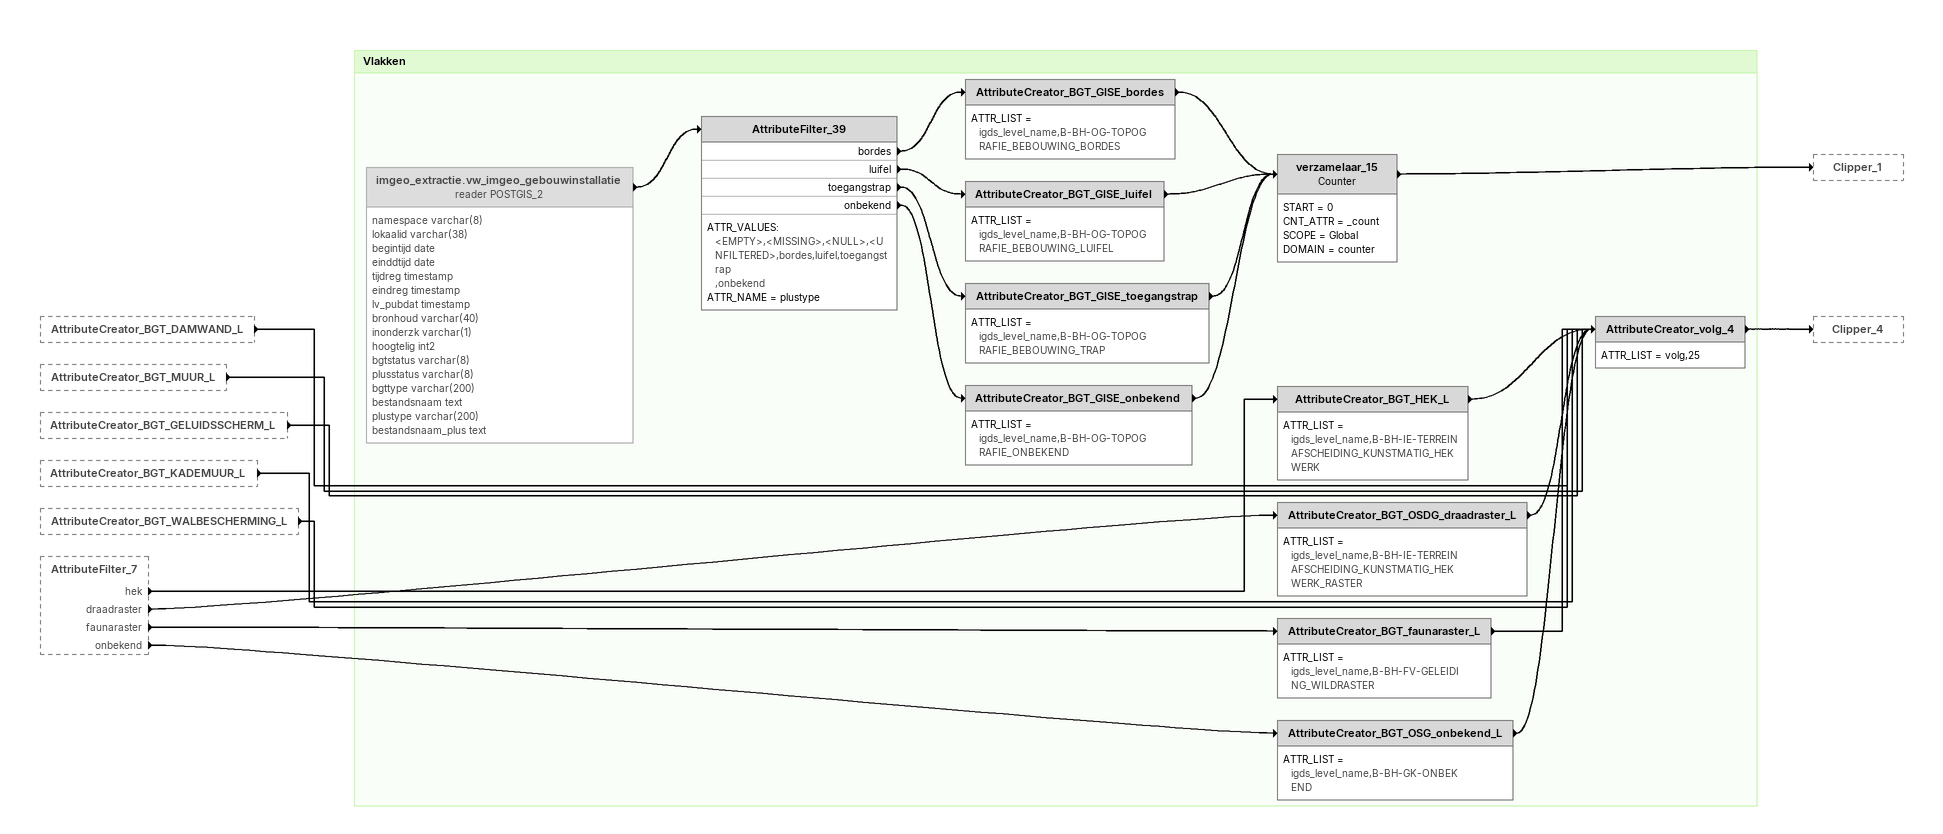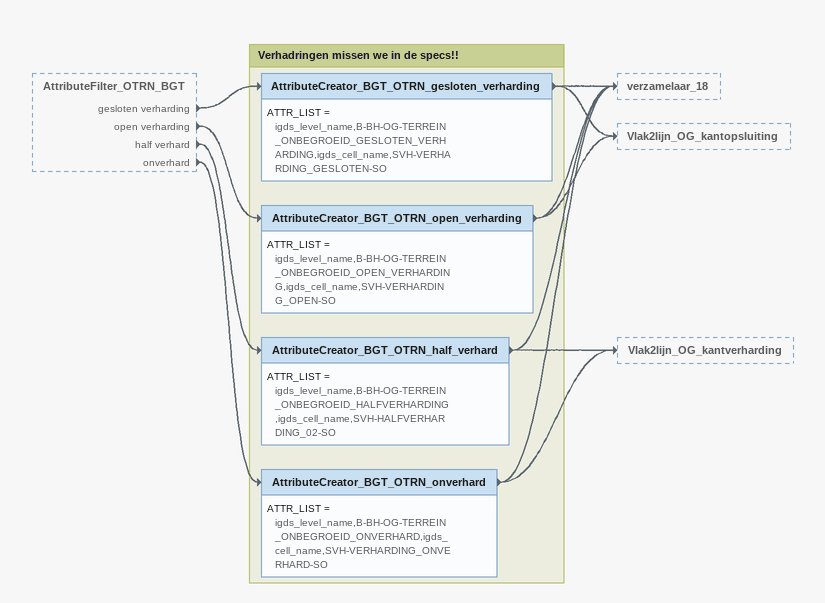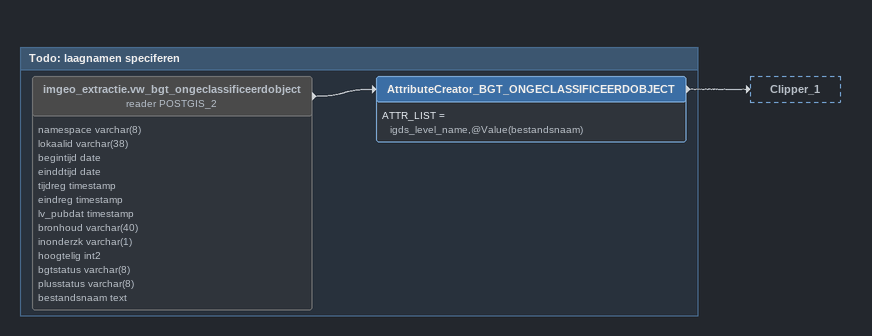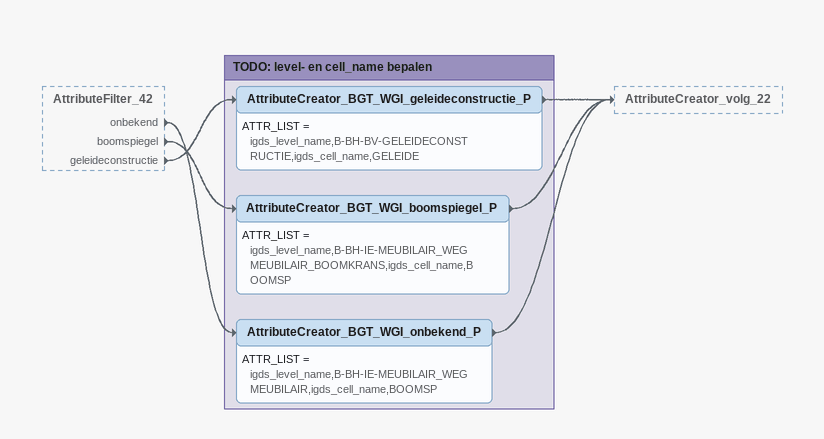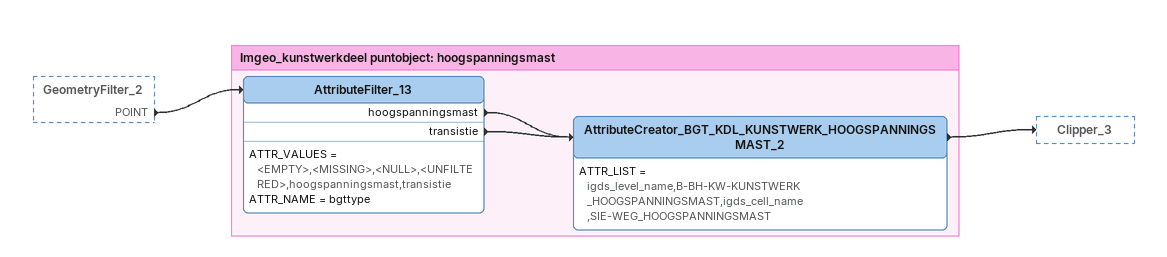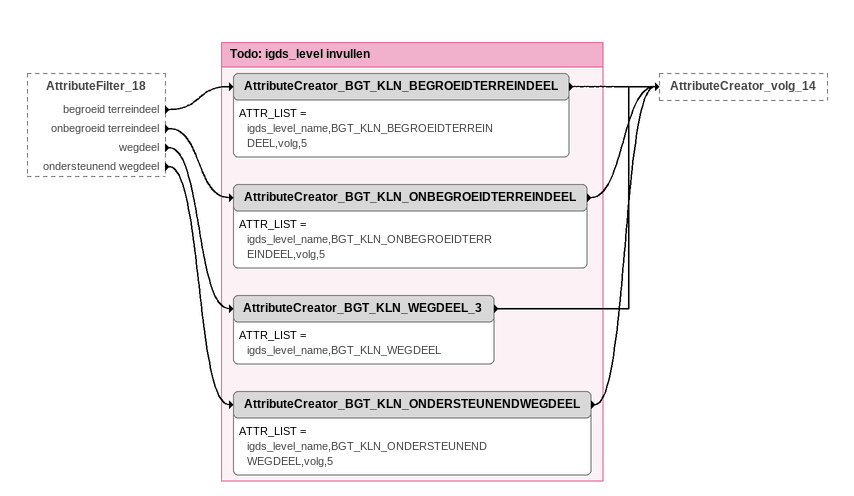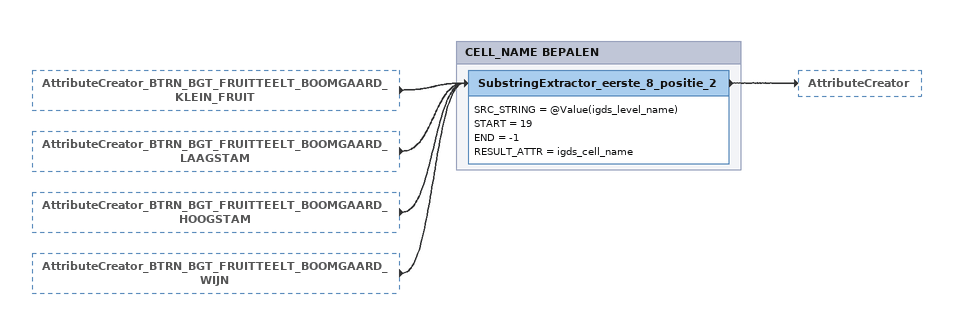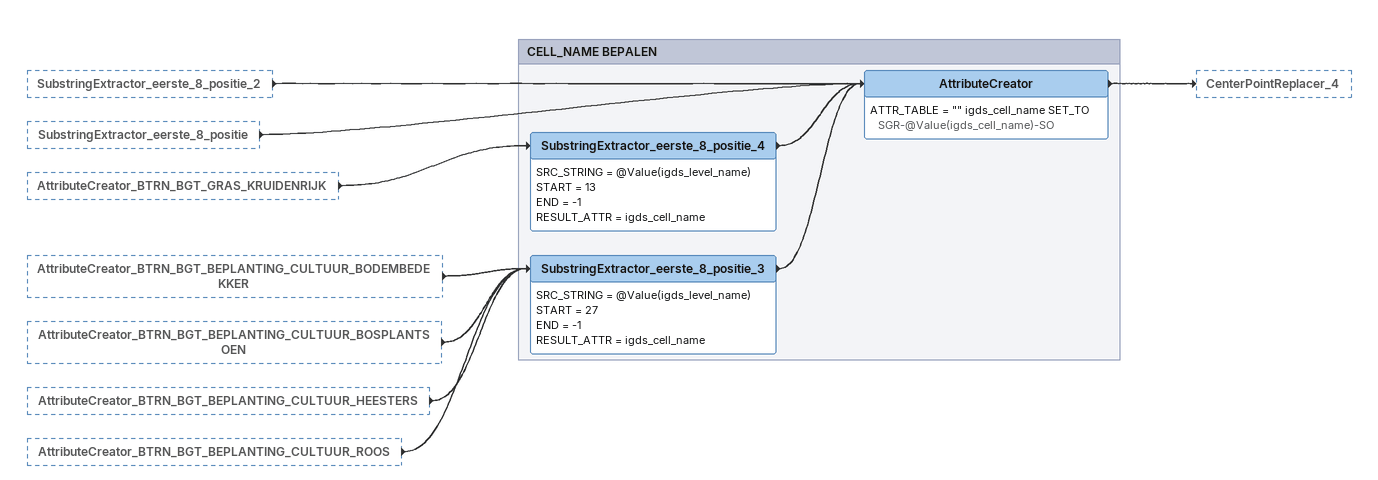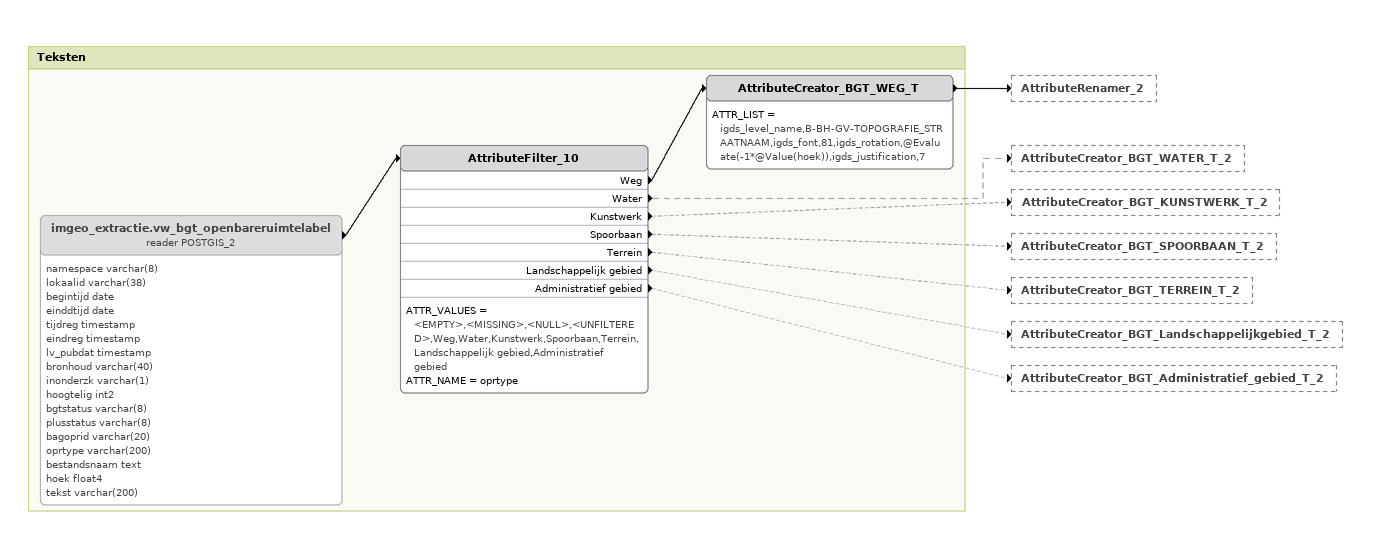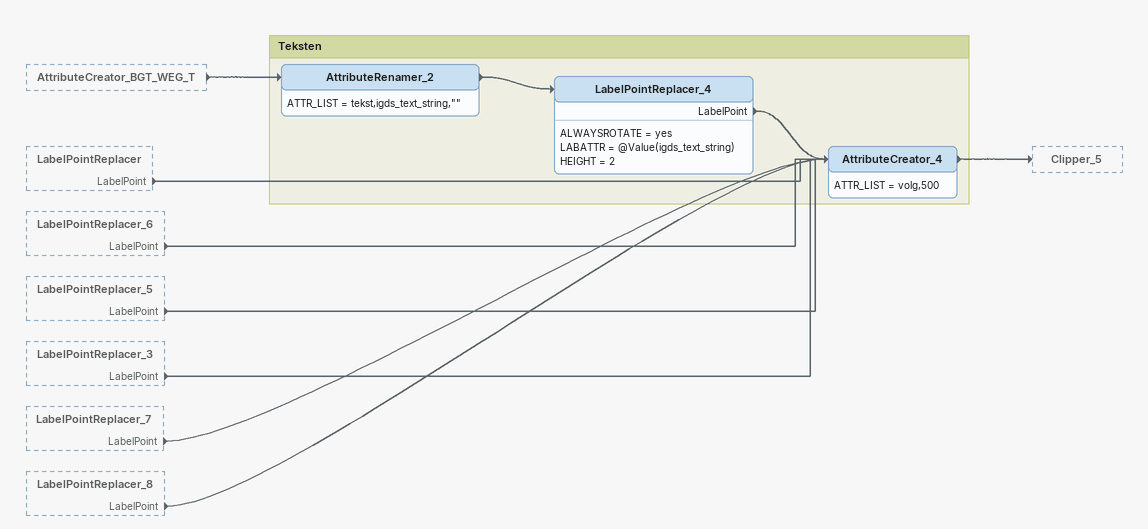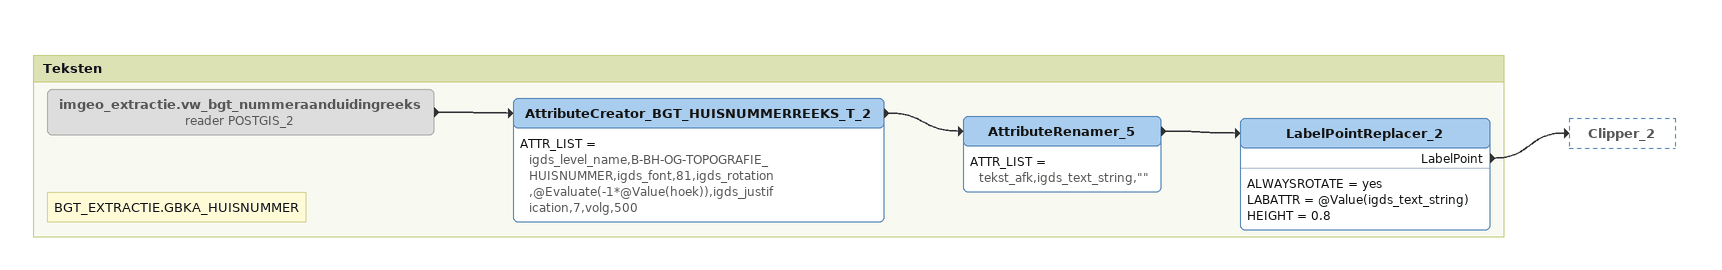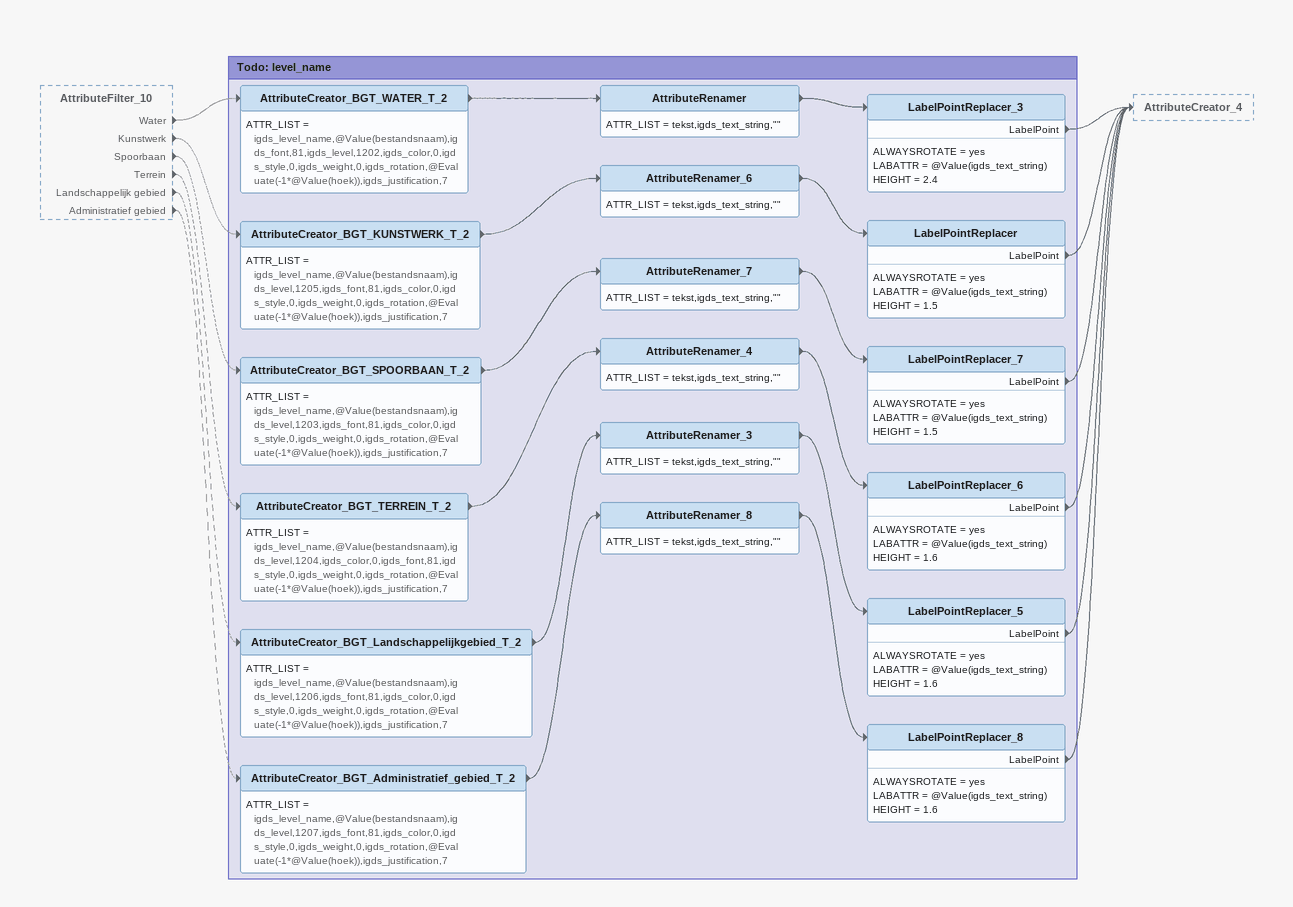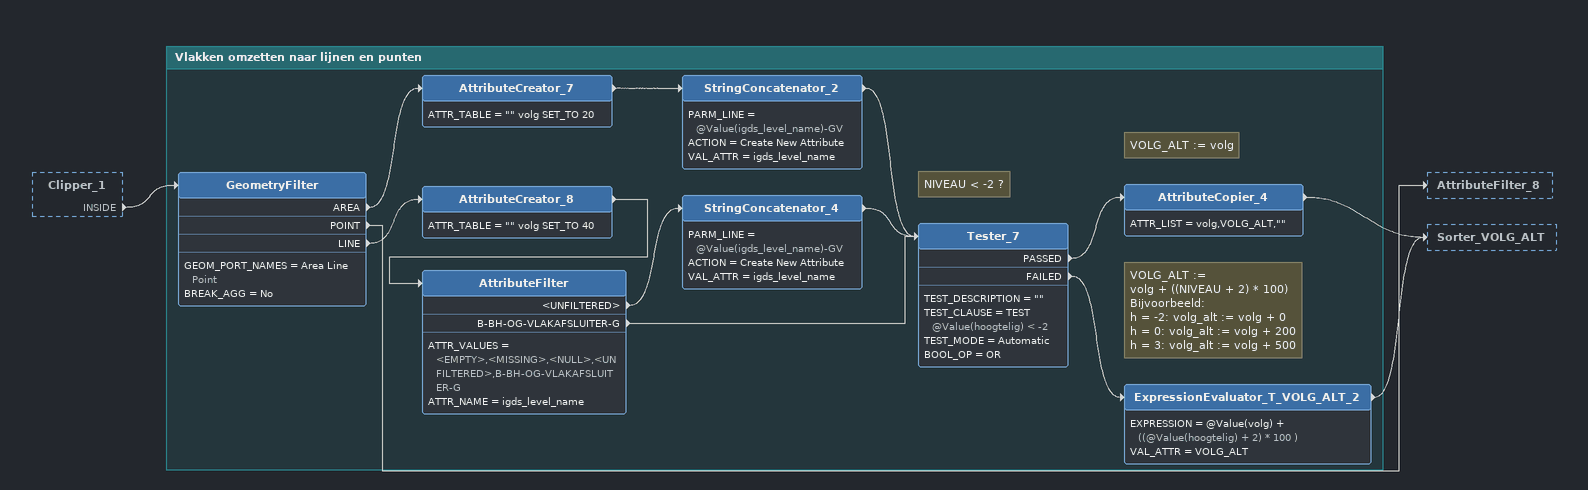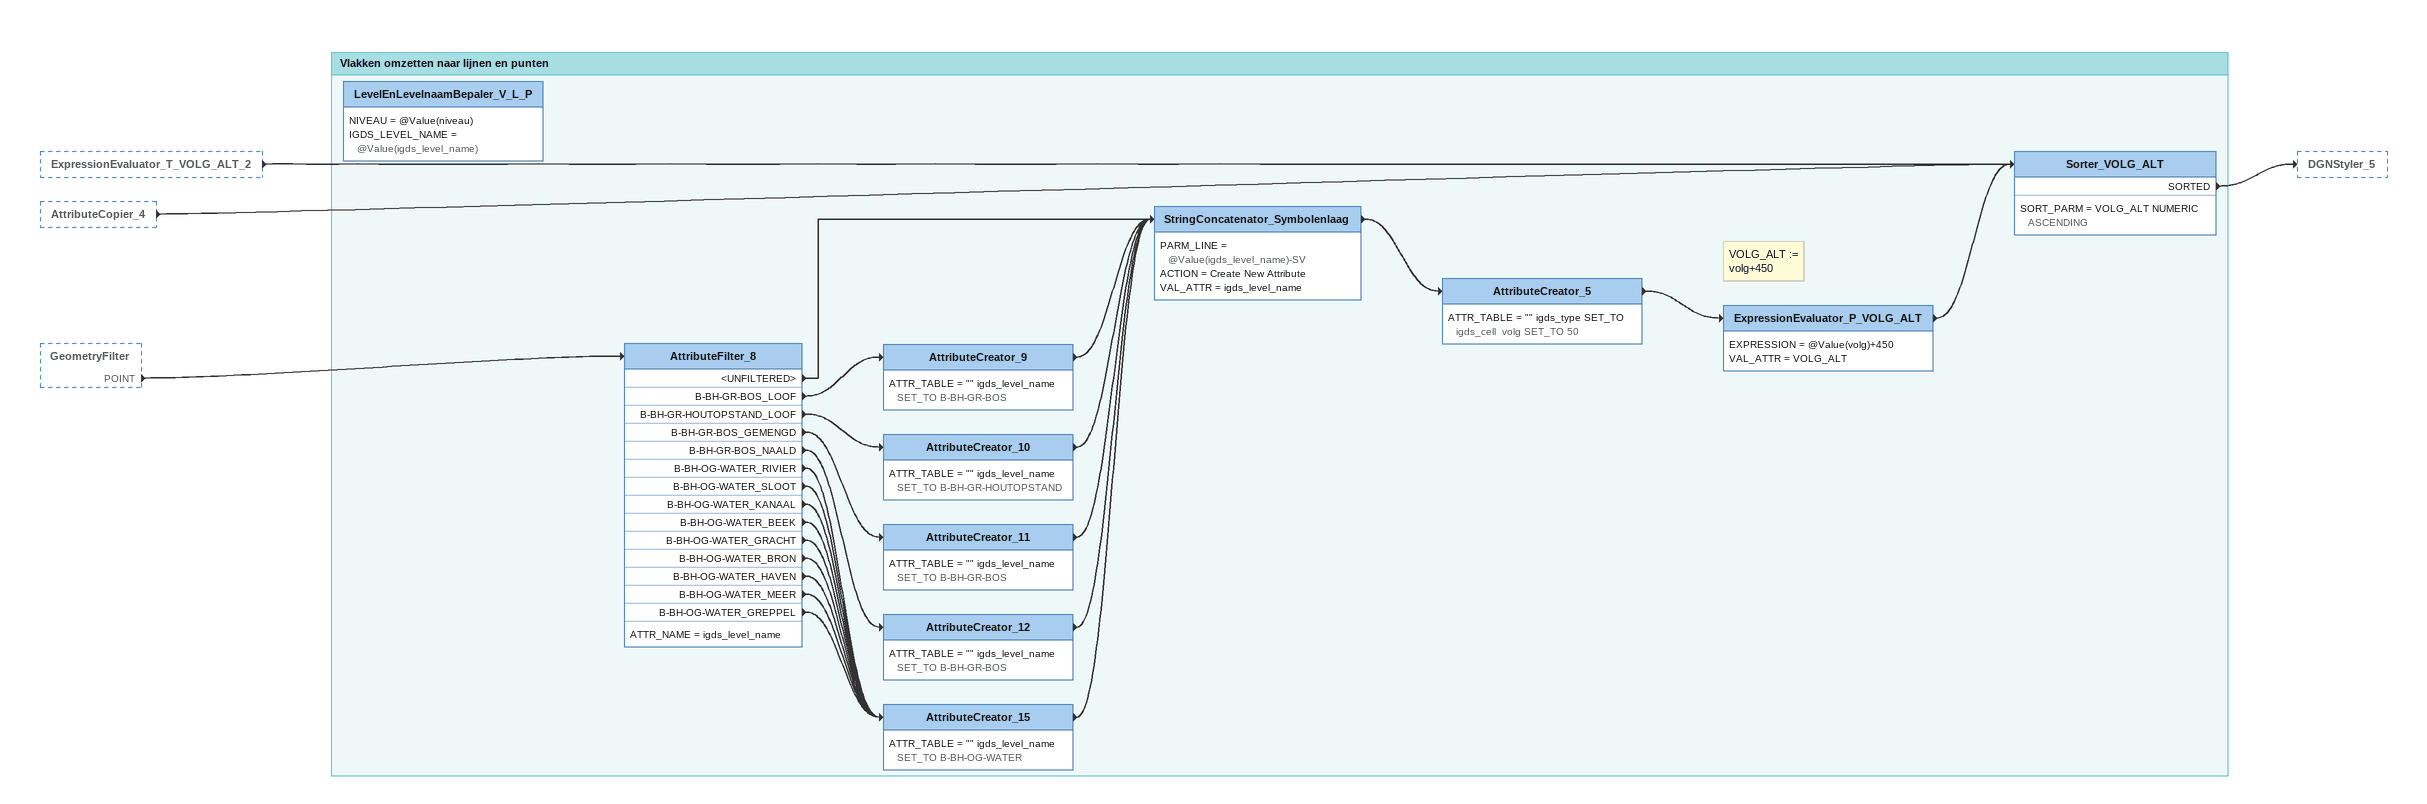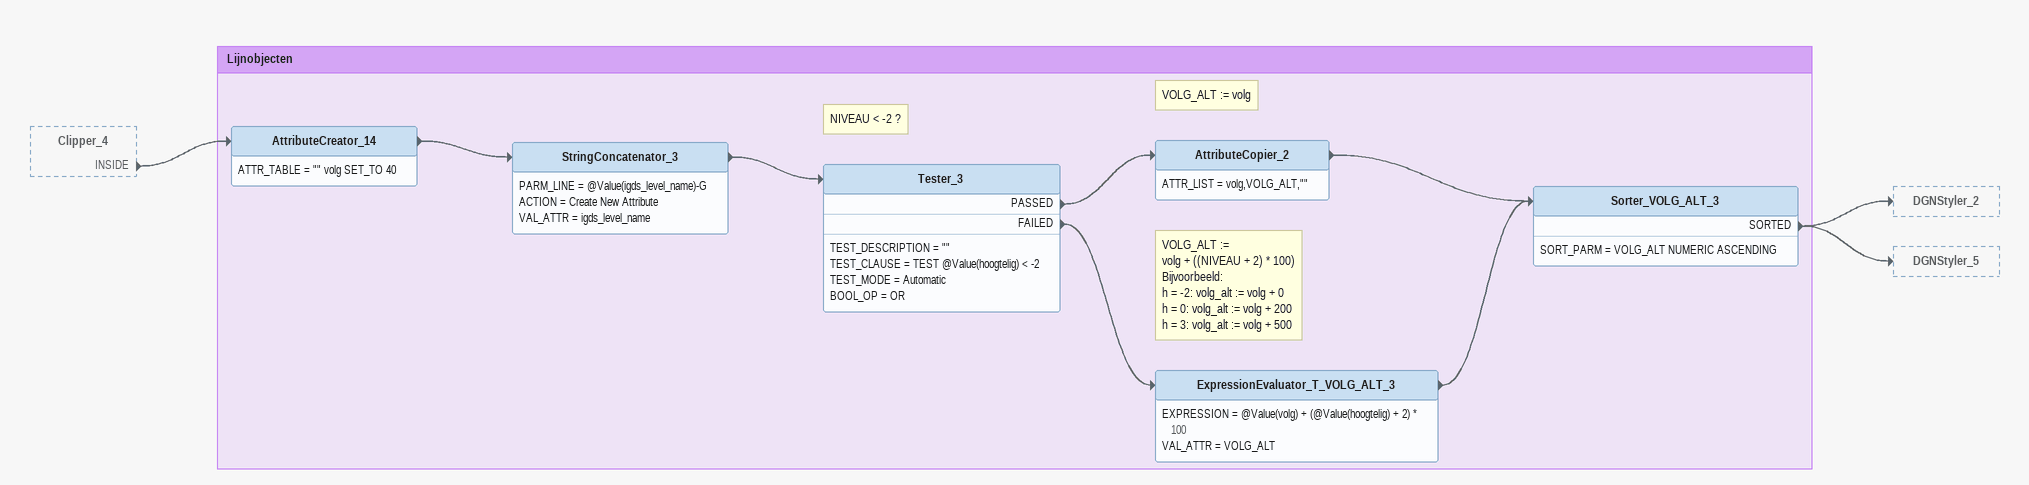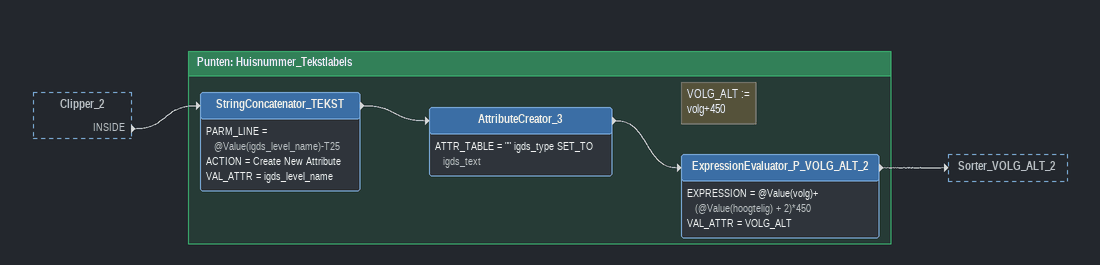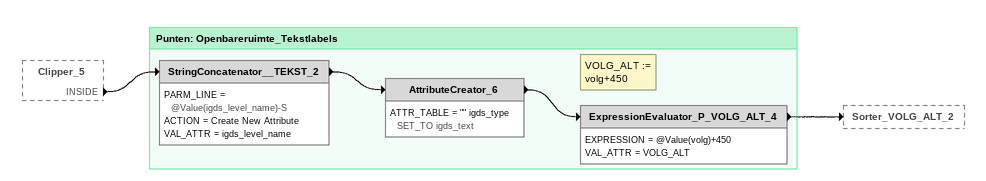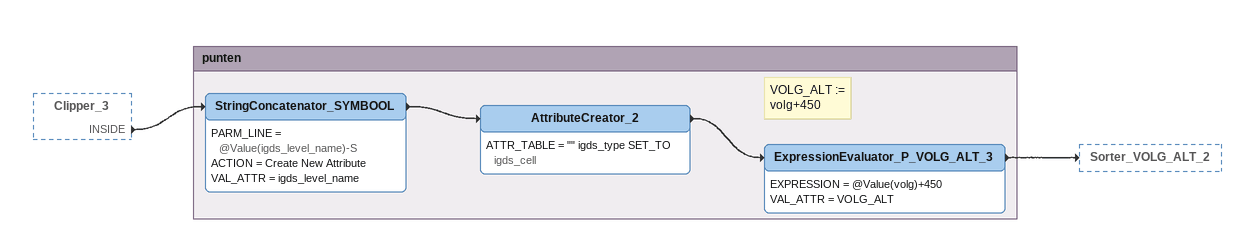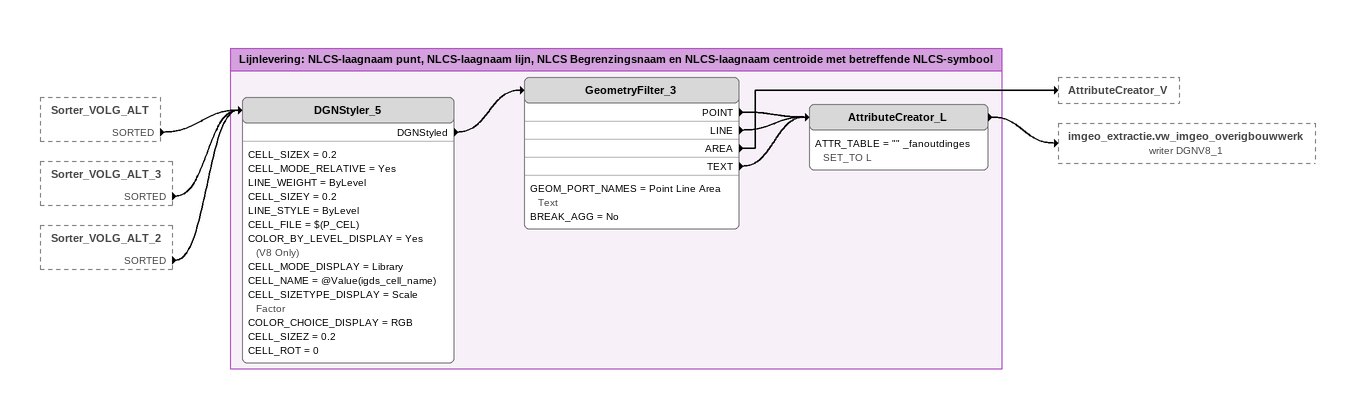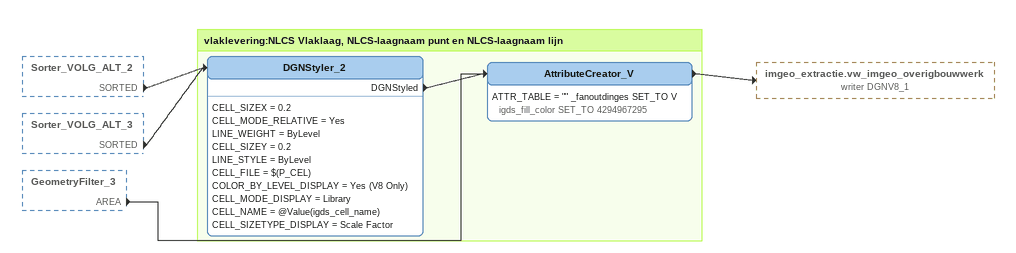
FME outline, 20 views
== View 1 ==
AttributeCreator_BGT_DAMWAND_L [outside]
    -> AttributeCreator_volg_4
AttributeCreator_BGT_MUUR_L [outside]
    -> AttributeCreator_volg_4
AttributeCreator_BGT_GELUIDSSCHERM_L [outside]
    -> AttributeCreator_volg_4
AttributeCreator_BGT_KADEMUUR_L [outside]
    -> AttributeCreator_volg_4
AttributeCreator_BGT_WALBESCHERMING_L [outside]
    -> AttributeCreator_volg_4
AttributeFilter_7 [outside]
    hek -> AttributeCreator_BGT_HEK_L
    draadraster -> AttributeCreator_BGT_OSDG_draadraster_L
    faunaraster -> AttributeCreator_BGT_faunaraster_L
    onbekend -> AttributeCreator_BGT_OSG_onbekend_L

Bookmark: Vlakken
AttributeCreator_BGT_HEK_L
    ATTR_LIST = igds_level_name,B-BH-IE-TERREINAFSCHEIDING_KUNSTMATIG_HEKWERK
    -> AttributeCreator_volg_4
AttributeCreator_BGT_OSDG_draadraster_L
    ATTR_LIST = igds_level_name,B-BH-IE-TERREINAFSCHEIDING_KUNSTMATIG_HEKWERK_RASTER
    -> AttributeCreator_volg_4
AttributeCreator_BGT_faunaraster_L
    ATTR_LIST = igds_level_name,B-BH-FV-GELEIDING_WILDRASTER
    -> AttributeCreator_volg_4
AttributeCreator_BGT_OSG_onbekend_L
    ATTR_LIST = igds_level_name,B-BH-GK-ONBEKEND
    -> AttributeCreator_volg_4
AttributeCreator_volg_4
    ATTR_LIST = volg,25
    -> Clipper_4
imgeo_extractie.vw_imgeo_gebouwinstallatie (reader POSTGIS_2) [off]
    attributes: namespace varchar(8), lokaalid varchar(38), begintijd date, einddtijd date, tijdreg timestamp, eindreg timestamp, lv_pubdat timestamp, bronhoud varchar(40), inonderzk varchar(1), hoogtelig int2, bgtstatus varchar(8), plusstatus varchar(8), bgttype varchar(200), bestandsnaam text, plustype varchar(200), bestandsnaam_plus text
    -> AttributeFilter_39
AttributeFilter_39
    ATTR_VALUES:
      <EMPTY>,<MISSING>,<NULL>,<UNFILTERED>,bordes,luifel,toegangstrap
      ,onbekend
    ATTR_NAME = plustype
    bordes -> AttributeCreator_BGT_GISE_bordes
    luifel -> AttributeCreator_BGT_GISE_luifel
    toegangstrap -> AttributeCreator_BGT_GISE_toegangstrap
    onbekend -> AttributeCreator_BGT_GISE_onbekend
AttributeCreator_BGT_GISE_bordes
    ATTR_LIST = igds_level_name,B-BH-OG-TOPOGRAFIE_BEBOUWING_BORDES
    -> verzamelaar_15
AttributeCreator_BGT_GISE_luifel
    ATTR_LIST = igds_level_name,B-BH-OG-TOPOGRAFIE_BEBOUWING_LUIFEL
    -> verzamelaar_15
AttributeCreator_BGT_GISE_toegangstrap
    ATTR_LIST = igds_level_name,B-BH-OG-TOPOGRAFIE_BEBOUWING_TRAP
    -> verzamelaar_15
AttributeCreator_BGT_GISE_onbekend
    ATTR_LIST = igds_level_name,B-BH-OG-TOPOGRAFIE_ONBEKEND
    -> verzamelaar_15
verzamelaar_15: Counter
    START = 0
    CNT_ATTR = _count
    SCOPE = Global
    DOMAIN = counter
    -> Clipper_1

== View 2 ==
AttributeFilter_OTRN_BGT [outside]
    gesloten verharding -> AttributeCreator_BGT_OTRN_gesloten_verharding
    open verharding -> AttributeCreator_BGT_OTRN_open_verharding
    half verhard -> AttributeCreator_BGT_OTRN_half_verhard
    onverhard -> AttributeCreator_BGT_OTRN_onverhard

Bookmark: Verhadringen missen we in de specs!!
AttributeCreator_BGT_OTRN_gesloten_verharding
    ATTR_LIST = igds_level_name,B-BH-OG-TERREIN_ONBEGROEID_GESLOTEN_VERHARDING,igds_cell_name,SVH-VERHARDING_GESLOTEN-SO
    -> verzamelaar_18
    -> Vlak2lijn_OG_kantopsluiting
AttributeCreator_BGT_OTRN_open_verharding
    ATTR_LIST = igds_level_name,B-BH-OG-TERREIN_ONBEGROEID_OPEN_VERHARDING,igds_cell_name,SVH-VERHARDING_OPEN-SO
    -> verzamelaar_18
    -> Vlak2lijn_OG_kantopsluiting
AttributeCreator_BGT_OTRN_half_verhard
    ATTR_LIST = igds_level_name,B-BH-OG-TERREIN_ONBEGROEID_HALFVERHARDING,igds_cell_name,SVH-HALFVERHARDING_02-SO
    -> verzamelaar_18
    -> Vlak2lijn_OG_kantverharding
AttributeCreator_BGT_OTRN_onverhard
    ATTR_LIST = igds_level_name,B-BH-OG-TERREIN_ONBEGROEID_ONVERHARD,igds_cell_name,SVH-VERHARDING_ONVERHARD-SO
    -> verzamelaar_18
    -> Vlak2lijn_OG_kantverharding

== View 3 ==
Bookmark: Todo: laagnamen speciferen
imgeo_extractie.vw_bgt_ongeclassificeerdobject (reader POSTGIS_2) [off]
    attributes: namespace varchar(8), lokaalid varchar(38), begintijd date, einddtijd date, tijdreg timestamp, eindreg timestamp, lv_pubdat timestamp, bronhoud varchar(40), inonderzk varchar(1), hoogtelig int2, bgtstatus varchar(8), plusstatus varchar(8), bestandsnaam text
    -> AttributeCreator_BGT_ONGECLASSIFICEERDOBJECT
AttributeCreator_BGT_ONGECLASSIFICEERDOBJECT
    ATTR_LIST = igds_level_name,@Value(bestandsnaam)
    -> Clipper_1

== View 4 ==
AttributeFilter_42 [outside]
    onbekend -> AttributeCreator_BGT_WGI_onbekend_P
    boomspiegel -> AttributeCreator_BGT_WGI_boomspiegel_P
    geleideconstructie -> AttributeCreator_BGT_WGI_geleideconstructie_P

Bookmark: TODO: level- en cell_name bepalen
AttributeCreator_BGT_WGI_geleideconstructie_P
    ATTR_LIST = igds_level_name,B-BH-BV-GELEIDECONSTRUCTIE,igds_cell_name,GELEIDE
    -> AttributeCreator_volg_22
AttributeCreator_BGT_WGI_boomspiegel_P
    ATTR_LIST = igds_level_name,B-BH-IE-MEUBILAIR_WEGMEUBILAIR_BOOMKRANS,igds_cell_name,BOOMSP
    -> AttributeCreator_volg_22
AttributeCreator_BGT_WGI_onbekend_P
    ATTR_LIST = igds_level_name,B-BH-IE-MEUBILAIR_WEGMEUBILAIR,igds_cell_name,BOOMSP
    -> AttributeCreator_volg_22

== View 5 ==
GeometryFilter_2 [outside]
    POINT -> AttributeFilter_13

Bookmark: Imgeo_kunstwerkdeel puntobject: hoogspanningsmast
AttributeFilter_13
    ATTR_VALUES = <EMPTY>,<MISSING>,<NULL>,<UNFILTERED>,hoogspanningsmast,transistie
    ATTR_NAME = bgttype
    hoogspanningsmast -> AttributeCreator_BGT_KDL_KUNSTWERK_HOOGSPANNINGSMAST_2
    transistie -> AttributeCreator_BGT_KDL_KUNSTWERK_HOOGSPANNINGSMAST_2
AttributeCreator_BGT_KDL_KUNSTWERK_HOOGSPANNINGSMAST_2
    ATTR_LIST = igds_level_name,B-BH-KW-KUNSTWERK_HOOGSPANNINGSMAST,igds_cell_name,SIE-WEG_HOOGSPANNINGSMAST
    -> Clipper_3

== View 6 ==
AttributeFilter_18 [outside]
    begroeid terreindeel -> AttributeCreator_BGT_KLN_BEGROEIDTERREINDEEL
    onbegroeid terreindeel -> AttributeCreator_BGT_KLN_ONBEGROEIDTERREINDEEL
    wegdeel -> AttributeCreator_BGT_KLN_WEGDEEL_3
    ondersteunend wegdeel -> AttributeCreator_BGT_KLN_ONDERSTEUNENDWEGDEEL

Bookmark: Todo: igds_level invullen
AttributeCreator_BGT_KLN_BEGROEIDTERREINDEEL
    ATTR_LIST = igds_level_name,BGT_KLN_BEGROEIDTERREINDEEL,volg,5
    -> AttributeCreator_volg_14
AttributeCreator_BGT_KLN_ONBEGROEIDTERREINDEEL
    ATTR_LIST = igds_level_name,BGT_KLN_ONBEGROEIDTERREINDEEL,volg,5
    -> AttributeCreator_volg_14
AttributeCreator_BGT_KLN_WEGDEEL_3
    ATTR_LIST = igds_level_name,BGT_KLN_WEGDEEL
    -> AttributeCreator_volg_14
AttributeCreator_BGT_KLN_ONDERSTEUNENDWEGDEEL
    ATTR_LIST = igds_level_name,BGT_KLN_ONDERSTEUNENDWEGDEEL,volg,5
    -> AttributeCreator_volg_14

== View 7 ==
AttributeCreator_BTRN_BGT_FRUITTEELT_BOOMGAARD_KLEIN_FRUIT [outside]
    -> SubstringExtractor_eerste_8_positie_2
AttributeCreator_BTRN_BGT_FRUITTEELT_BOOMGAARD_LAAGSTAM [outside]
    -> SubstringExtractor_eerste_8_positie_2
AttributeCreator_BTRN_BGT_FRUITTEELT_BOOMGAARD_HOOGSTAM [outside]
    -> SubstringExtractor_eerste_8_positie_2
AttributeCreator_BTRN_BGT_FRUITTEELT_BOOMGAARD_WIJN [outside]
    -> SubstringExtractor_eerste_8_positie_2

Bookmark: CELL_NAME BEPALEN
SubstringExtractor_eerste_8_positie_2
    SRC_STRING = @Value(igds_level_name)
    START = 19
    END = -1
    RESULT_ATTR = igds_cell_name
    -> AttributeCreator

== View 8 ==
SubstringExtractor_eerste_8_positie_2 [outside]
    -> AttributeCreator
SubstringExtractor_eerste_8_positie [outside]
    -> AttributeCreator
AttributeCreator_BTRN_BGT_GRAS_KRUIDENRIJK [outside]
    -> SubstringExtractor_eerste_8_positie_4
AttributeCreator_BTRN_BGT_BEPLANTING_CULTUUR_BODEMBEDEKKER [outside]
    -> SubstringExtractor_eerste_8_positie_3
AttributeCreator_BTRN_BGT_BEPLANTING_CULTUUR_BOSPLANTSOEN [outside]
    -> SubstringExtractor_eerste_8_positie_3
AttributeCreator_BTRN_BGT_BEPLANTING_CULTUUR_HEESTERS [outside]
    -> SubstringExtractor_eerste_8_positie_3
AttributeCreator_BTRN_BGT_BEPLANTING_CULTUUR_ROOS [outside]
    -> SubstringExtractor_eerste_8_positie_3

Bookmark: CELL_NAME BEPALEN
SubstringExtractor_eerste_8_positie_4
    SRC_STRING = @Value(igds_level_name)
    START = 13
    END = -1
    RESULT_ATTR = igds_cell_name
    -> AttributeCreator
SubstringExtractor_eerste_8_positie_3
    SRC_STRING = @Value(igds_level_name)
    START = 27
    END = -1
    RESULT_ATTR = igds_cell_name
    -> AttributeCreator
AttributeCreator
    ATTR_TABLE = "" igds_cell_name SET_TO SGR-@Value(igds_cell_name)-SO
    -> CenterPointReplacer_4

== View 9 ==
Bookmark: Teksten
imgeo_extractie.vw_bgt_openbareruimtelabel (reader POSTGIS_2) [off]
    attributes: namespace varchar(8), lokaalid varchar(38), begintijd date, einddtijd date, tijdreg timestamp, eindreg timestamp, lv_pubdat timestamp, bronhoud varchar(40), inonderzk varchar(1), hoogtelig int2, bgtstatus varchar(8), plusstatus varchar(8), bagoprid varchar(20), oprtype varchar(200), bestandsnaam text, hoek float4, tekst varchar(200)
    -> AttributeFilter_10
AttributeFilter_10
    ATTR_VALUES = <EMPTY>,<MISSING>,<NULL>,<UNFILTERED>,Weg,Water,Kunstwerk,Spoorbaan,Terrein,Landschappelijk gebied,Administratief gebied
    ATTR_NAME = oprtype
    Weg -> AttributeCreator_BGT_WEG_T
    Water -> AttributeCreator_BGT_WATER_T_2 [off]
    Kunstwerk -> AttributeCreator_BGT_KUNSTWERK_T_2 [off]
    Spoorbaan -> AttributeCreator_BGT_SPOORBAAN_T_2 [off]
    Terrein -> AttributeCreator_BGT_TERREIN_T_2 [off]
    Landschappelijk gebied -> AttributeCreator_BGT_Landschappelijkgebied_T_2 [off]
    Administratief gebied -> AttributeCreator_BGT_Administratief_gebied_T_2 [off]
AttributeCreator_BGT_WEG_T
    ATTR_LIST = igds_level_name,B-BH-GV-TOPOGRAFIE_STRAATNAAM,igds_font,81,igds_rotation,@Evaluate(-1*@Value(hoek)),igds_justification,7
    -> AttributeRenamer_2

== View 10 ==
AttributeCreator_BGT_WEG_T [outside]
    -> AttributeRenamer_2
LabelPointReplacer [outside]
    LabelPoint -> AttributeCreator_4
LabelPointReplacer_6 [outside]
    LabelPoint -> AttributeCreator_4
LabelPointReplacer_5 [outside]
    LabelPoint -> AttributeCreator_4
LabelPointReplacer_3 [outside]
    LabelPoint -> AttributeCreator_4
LabelPointReplacer_7 [outside]
    LabelPoint -> AttributeCreator_4
LabelPointReplacer_8 [outside]
    LabelPoint -> AttributeCreator_4

Bookmark: Teksten
AttributeRenamer_2
    ATTR_LIST = tekst,igds_text_string,""
    -> LabelPointReplacer_4
LabelPointReplacer_4
    ALWAYSROTATE = yes
    LABATTR = @Value(igds_text_string)
    HEIGHT = 2
    LabelPoint -> AttributeCreator_4
AttributeCreator_4
    ATTR_LIST = volg,500
    -> Clipper_5

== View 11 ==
Bookmark: Teksten
Note: BGT_EXTRACTIE.GBKA_HUISNUMMER
imgeo_extractie.vw_bgt_nummeraanduidingreeks (reader POSTGIS_2) [off]
    -> AttributeCreator_BGT_HUISNUMMERREEKS_T_2
AttributeCreator_BGT_HUISNUMMERREEKS_T_2
    ATTR_LIST = igds_level_name,B-BH-OG-TOPOGRAFIE_HUISNUMMER,igds_font,81,igds_rotation,@Evaluate(-1*@Value(hoek)),igds_justification,7,volg,500
    -> AttributeRenamer_5
AttributeRenamer_5
    ATTR_LIST = tekst_afk,igds_text_string,""
    -> LabelPointReplacer_2
LabelPointReplacer_2
    ALWAYSROTATE = yes
    LABATTR = @Value(igds_text_string)
    HEIGHT = 0.8
    LabelPoint -> Clipper_2

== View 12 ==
AttributeFilter_10 [outside]
    Water -> AttributeCreator_BGT_WATER_T_2 [off]
    Kunstwerk -> AttributeCreator_BGT_KUNSTWERK_T_2 [off]
    Spoorbaan -> AttributeCreator_BGT_SPOORBAAN_T_2 [off]
    Terrein -> AttributeCreator_BGT_TERREIN_T_2 [off]
    Landschappelijk gebied -> AttributeCreator_BGT_Landschappelijkgebied_T_2 [off]
    Administratief gebied -> AttributeCreator_BGT_Administratief_gebied_T_2 [off]

Bookmark: Todo: level_name
AttributeCreator_BGT_WATER_T_2
    ATTR_LIST = igds_level_name,@Value(bestandsnaam),igds_font,81,igds_level,1202,igds_color,0,igds_style,0,igds_weight,0,igds_rotation,@Evaluate(-1*@Value(hoek)),igds_justification,7
    -> AttributeRenamer
AttributeRenamer
    ATTR_LIST = tekst,igds_text_string,""
    -> LabelPointReplacer_3
LabelPointReplacer_3
    ALWAYSROTATE = yes
    LABATTR = @Value(igds_text_string)
    HEIGHT = 2.4
    LabelPoint -> AttributeCreator_4
AttributeCreator_BGT_KUNSTWERK_T_2
    ATTR_LIST = igds_level_name,@Value(bestandsnaam),igds_level,1205,igds_font,81,igds_color,0,igds_style,0,igds_weight,0,igds_rotation,@Evaluate(-1*@Value(hoek)),igds_justification,7
    -> AttributeRenamer_6
AttributeRenamer_6
    ATTR_LIST = tekst,igds_text_string,""
    -> LabelPointReplacer
LabelPointReplacer
    ALWAYSROTATE = yes
    LABATTR = @Value(igds_text_string)
    HEIGHT = 1.5
    LabelPoint -> AttributeCreator_4
AttributeCreator_BGT_SPOORBAAN_T_2
    ATTR_LIST = igds_level_name,@Value(bestandsnaam),igds_level,1203,igds_font,81,igds_color,0,igds_style,0,igds_weight,0,igds_rotation,@Evaluate(-1*@Value(hoek)),igds_justification,7
    -> AttributeRenamer_7
AttributeRenamer_7
    ATTR_LIST = tekst,igds_text_string,""
    -> LabelPointReplacer_7
LabelPointReplacer_7
    ALWAYSROTATE = yes
    LABATTR = @Value(igds_text_string)
    HEIGHT = 1.5
    LabelPoint -> AttributeCreator_4
AttributeCreator_BGT_TERREIN_T_2
    ATTR_LIST = igds_level_name,@Value(bestandsnaam),igds_level,1204,igds_color,0,igds_font,81,igds_style,0,igds_weight,0,igds_rotation,@Evaluate(-1*@Value(hoek)),igds_justification,7
    -> AttributeRenamer_4
AttributeRenamer_4
    ATTR_LIST = tekst,igds_text_string,""
    -> LabelPointReplacer_6
LabelPointReplacer_6
    ALWAYSROTATE = yes
    LABATTR = @Value(igds_text_string)
    HEIGHT = 1.6
    LabelPoint -> AttributeCreator_4
AttributeCreator_BGT_Landschappelijkgebied_T_2
    ATTR_LIST = igds_level_name,@Value(bestandsnaam),igds_level,1206,igds_font,81,igds_color,0,igds_style,0,igds_weight,0,igds_rotation,@Evaluate(-1*@Value(hoek)),igds_justification,7
    -> AttributeRenamer_3
AttributeRenamer_3
    ATTR_LIST = tekst,igds_text_string,""
    -> LabelPointReplacer_5
LabelPointReplacer_5
    ALWAYSROTATE = yes
    LABATTR = @Value(igds_text_string)
    HEIGHT = 1.6
    LabelPoint -> AttributeCreator_4
AttributeCreator_BGT_Administratief_gebied_T_2
    ATTR_LIST = igds_level_name,@Value(bestandsnaam),igds_level,1207,igds_font,81,igds_color,0,igds_style,0,igds_weight,0,igds_rotation,@Evaluate(-1*@Value(hoek)),igds_justification,7
    -> AttributeRenamer_8
AttributeRenamer_8
    ATTR_LIST = tekst,igds_text_string,""
    -> LabelPointReplacer_8
LabelPointReplacer_8
    ALWAYSROTATE = yes
    LABATTR = @Value(igds_text_string)
    HEIGHT = 1.6
    LabelPoint -> AttributeCreator_4

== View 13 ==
Clipper_1 [outside]
    INSIDE -> GeometryFilter

Bookmark: Vlakken omzetten naar lijnen en punten
GeometryFilter
    GEOM_PORT_NAMES = Area Line Point
    BREAK_AGG = No
    AREA -> AttributeCreator_7
    POINT -> AttributeFilter_8
    LINE -> AttributeCreator_8
AttributeCreator_7
    ATTR_TABLE = "" volg SET_TO 20
    -> StringConcatenator_2
StringConcatenator_2
    PARM_LINE = @Value(igds_level_name)-GV
    ACTION = Create New Attribute
    VAL_ATTR = igds_level_name
    -> Tester_7
AttributeCreator_8
    ATTR_TABLE = "" volg SET_TO 40
    -> AttributeFilter
AttributeFilter
    ATTR_VALUES = <EMPTY>,<MISSING>,<NULL>,<UNFILTERED>,B-BH-OG-VLAKAFSLUITER-G
    ATTR_NAME = igds_level_name
    <UNFILTERED> -> StringConcatenator_4
    B-BH-OG-VLAKAFSLUITER-G -> Tester_7
StringConcatenator_4
    PARM_LINE = @Value(igds_level_name)-GV
    ACTION = Create New Attribute
    VAL_ATTR = igds_level_name
    -> Tester_7
Note: NIVEAU < -2 ?
Tester_7
    TEST_DESCRIPTION = ""
    TEST_CLAUSE = TEST @Value(hoogtelig) < -2
    TEST_MODE = Automatic
    BOOL_OP = OR
    PASSED -> AttributeCopier_4
    FAILED -> ExpressionEvaluator_T_VOLG_ALT_2
Note: VOLG_ALT := volg
AttributeCopier_4
    ATTR_LIST = volg,VOLG_ALT,""
    -> Sorter_VOLG_ALT
Note: VOLG_ALT := / volg + ((NIVEAU + 2) * 100) / Bijvoorbeeld: / h = -2: volg_alt := volg + 0 / h = 0: volg_alt := volg + 200 / h = 3: volg_alt := volg + 500
ExpressionEvaluator_T_VOLG_ALT_2
    EXPRESSION = @Value(volg) + ((@Value(hoogtelig) + 2) * 100 )
    VAL_ATTR = VOLG_ALT
    -> Sorter_VOLG_ALT

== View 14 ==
ExpressionEvaluator_T_VOLG_ALT_2 [outside]
    -> Sorter_VOLG_ALT
AttributeCopier_4 [outside]
    -> Sorter_VOLG_ALT
GeometryFilter [outside]
    POINT -> AttributeFilter_8

Bookmark: Vlakken omzetten naar lijnen en punten
AttributeFilter_8
    ATTR_NAME = igds_level_name
    <UNFILTERED> -> StringConcatenator_Symbolenlaag
    B-BH-GR-BOS_LOOF -> AttributeCreator_9
    B-BH-GR-HOUTOPSTAND_LOOF -> AttributeCreator_10
    B-BH-GR-BOS_GEMENGD -> AttributeCreator_11
    B-BH-GR-BOS_NAALD -> AttributeCreator_12
    B-BH-OG-WATER_RIVIER -> AttributeCreator_15
    B-BH-OG-WATER_SLOOT -> AttributeCreator_15
    B-BH-OG-WATER_KANAAL -> AttributeCreator_15
    B-BH-OG-WATER_BEEK -> AttributeCreator_15
    B-BH-OG-WATER_GRACHT -> AttributeCreator_15
    B-BH-OG-WATER_BRON -> AttributeCreator_15
    B-BH-OG-WATER_HAVEN -> AttributeCreator_15
    B-BH-OG-WATER_MEER -> AttributeCreator_15
    B-BH-OG-WATER_GREPPEL -> AttributeCreator_15
AttributeCreator_9
    ATTR_TABLE = "" igds_level_name SET_TO B-BH-GR-BOS
    -> StringConcatenator_Symbolenlaag
AttributeCreator_10
    ATTR_TABLE = "" igds_level_name SET_TO B-BH-GR-HOUTOPSTAND
    -> StringConcatenator_Symbolenlaag
AttributeCreator_11
    ATTR_TABLE = "" igds_level_name SET_TO B-BH-GR-BOS
    -> StringConcatenator_Symbolenlaag
AttributeCreator_12
    ATTR_TABLE = "" igds_level_name SET_TO B-BH-GR-BOS
    -> StringConcatenator_Symbolenlaag
AttributeCreator_15
    ATTR_TABLE = "" igds_level_name SET_TO B-BH-OG-WATER
    -> StringConcatenator_Symbolenlaag
StringConcatenator_Symbolenlaag
    PARM_LINE = @Value(igds_level_name)-SV
    ACTION = Create New Attribute
    VAL_ATTR = igds_level_name
    -> AttributeCreator_5
AttributeCreator_5
    ATTR_TABLE = "" igds_type SET_TO igds_cell  volg SET_TO 50
    -> ExpressionEvaluator_P_VOLG_ALT
Note: VOLG_ALT := / volg+450
ExpressionEvaluator_P_VOLG_ALT
    EXPRESSION = @Value(volg)+450
    VAL_ATTR = VOLG_ALT
    -> Sorter_VOLG_ALT
Sorter_VOLG_ALT
    SORT_PARM = VOLG_ALT NUMERIC ASCENDING
    SORTED -> DGNStyler_5
LevelEnLevelnaamBepaler_V_L_P
    NIVEAU = @Value(niveau)
    IGDS_LEVEL_NAME = @Value(igds_level_name)

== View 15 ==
Clipper_4 [outside]
    INSIDE -> AttributeCreator_14

Bookmark: Lijnobjecten
AttributeCreator_14
    ATTR_TABLE = "" volg SET_TO 40
    -> StringConcatenator_3
StringConcatenator_3
    PARM_LINE = @Value(igds_level_name)-G
    ACTION = Create New Attribute
    VAL_ATTR = igds_level_name
    -> Tester_3
Note: NIVEAU < -2 ?
Tester_3
    TEST_DESCRIPTION = ""
    TEST_CLAUSE = TEST @Value(hoogtelig) < -2
    TEST_MODE = Automatic
    BOOL_OP = OR
    PASSED -> AttributeCopier_2
    FAILED -> ExpressionEvaluator_T_VOLG_ALT_3
Note: VOLG_ALT := volg
AttributeCopier_2
    ATTR_LIST = volg,VOLG_ALT,""
    -> Sorter_VOLG_ALT_3
Note: VOLG_ALT := / volg + ((NIVEAU + 2) * 100) / Bijvoorbeeld: / h = -2: volg_alt := volg + 0 / h = 0: volg_alt := volg + 200 / h = 3: volg_alt := volg + 500
ExpressionEvaluator_T_VOLG_ALT_3
    EXPRESSION = @Value(volg) + (@Value(hoogtelig) + 2) * 100
    VAL_ATTR = VOLG_ALT
    -> Sorter_VOLG_ALT_3
Sorter_VOLG_ALT_3
    SORT_PARM = VOLG_ALT NUMERIC ASCENDING
    SORTED -> DGNStyler_2
    SORTED -> DGNStyler_5

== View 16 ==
Clipper_2 [outside]
    INSIDE -> StringConcatenator_TEKST

Bookmark: Punten: Huisnummer_Tekstlabels
StringConcatenator_TEKST
    PARM_LINE = @Value(igds_level_name)-T25
    ACTION = Create New Attribute
    VAL_ATTR = igds_level_name
    -> AttributeCreator_3
AttributeCreator_3
    ATTR_TABLE = "" igds_type SET_TO igds_text
    -> ExpressionEvaluator_P_VOLG_ALT_2
Note: VOLG_ALT := / volg+450
ExpressionEvaluator_P_VOLG_ALT_2
    EXPRESSION = @Value(volg)+ (@Value(hoogtelig) + 2)*450
    VAL_ATTR = VOLG_ALT
    -> Sorter_VOLG_ALT_2

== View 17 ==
Clipper_5 [outside]
    INSIDE -> StringConcatenator__TEKST_2

Bookmark: Punten: Openbareruimte_Tekstlabels
StringConcatenator__TEKST_2
    PARM_LINE = @Value(igds_level_name)-S
    ACTION = Create New Attribute
    VAL_ATTR = igds_level_name
    -> AttributeCreator_6
AttributeCreator_6
    ATTR_TABLE = "" igds_type SET_TO igds_text
    -> ExpressionEvaluator_P_VOLG_ALT_4
Note: VOLG_ALT := / volg+450
ExpressionEvaluator_P_VOLG_ALT_4
    EXPRESSION = @Value(volg)+450
    VAL_ATTR = VOLG_ALT
    -> Sorter_VOLG_ALT_2

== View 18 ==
Clipper_3 [outside]
    INSIDE -> StringConcatenator_SYMBOOL

Bookmark: punten
StringConcatenator_SYMBOOL
    PARM_LINE = @Value(igds_level_name)-S
    ACTION = Create New Attribute
    VAL_ATTR = igds_level_name
    -> AttributeCreator_2
AttributeCreator_2
    ATTR_TABLE = "" igds_type SET_TO igds_cell
    -> ExpressionEvaluator_P_VOLG_ALT_3
Note: VOLG_ALT := / volg+450
ExpressionEvaluator_P_VOLG_ALT_3
    EXPRESSION = @Value(volg)+450
    VAL_ATTR = VOLG_ALT
    -> Sorter_VOLG_ALT_2

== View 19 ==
Sorter_VOLG_ALT [outside]
    SORTED -> DGNStyler_5
Sorter_VOLG_ALT_3 [outside]
    SORTED -> DGNStyler_5
Sorter_VOLG_ALT_2 [outside]
    SORTED -> DGNStyler_5

Bookmark: Lijnlevering: NLCS-laagnaam punt, NLCS-laagnaam lijn, NLCS Begrenzingsnaam en NLCS-laagnaam centroide met betreffende NLCS-symbool
DGNStyler_5
    CELL_SIZEX = 0.2
    CELL_MODE_RELATIVE = Yes
    LINE_WEIGHT = ByLevel
    CELL_SIZEY = 0.2
    LINE_STYLE = ByLevel
    CELL_FILE = $(P_CEL)
    COLOR_BY_LEVEL_DISPLAY = Yes (V8 Only)
    CELL_MODE_DISPLAY = Library
    CELL_NAME = @Value(igds_cell_name)
    CELL_SIZETYPE_DISPLAY = Scale Factor
    COLOR_CHOICE_DISPLAY = RGB
    CELL_SIZEZ = 0.2
    CELL_ROT = 0
    DGNStyled -> GeometryFilter_3
GeometryFilter_3
    GEOM_PORT_NAMES = Point Line Area Text
    BREAK_AGG = No
    POINT -> AttributeCreator_L
    LINE -> AttributeCreator_L
    AREA -> AttributeCreator_V
    TEXT -> AttributeCreator_L
AttributeCreator_L
    ATTR_TABLE = "" _fanoutdinges SET_TO L
    -> imgeo_extractie.vw_imgeo_overigbouwwerk (writer DGNV8_1)

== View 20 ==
Sorter_VOLG_ALT_2 [outside]
    SORTED -> DGNStyler_2
Sorter_VOLG_ALT_3 [outside]
    SORTED -> DGNStyler_2
GeometryFilter_3 [outside]
    AREA -> AttributeCreator_V

Bookmark: vlaklevering:NLCS Vlaklaag, NLCS-laagnaam punt en NLCS-laagnaam lijn
DGNStyler_2
    CELL_SIZEX = 0.2
    CELL_MODE_RELATIVE = Yes
    LINE_WEIGHT = ByLevel
    CELL_SIZEY = 0.2
    LINE_STYLE = ByLevel
    CELL_FILE = $(P_CEL)
    COLOR_BY_LEVEL_DISPLAY = Yes (V8 Only)
    CELL_MODE_DISPLAY = Library
    CELL_NAME = @Value(igds_cell_name)
    CELL_SIZETYPE_DISPLAY = Scale Factor
    DGNStyled -> AttributeCreator_V
AttributeCreator_V
    ATTR_TABLE = "" _fanoutdinges SET_TO V  igds_fill_color SET_TO 4294967295
    -> imgeo_extractie.vw_imgeo_overigbouwwerk (writer DGNV8_1)
